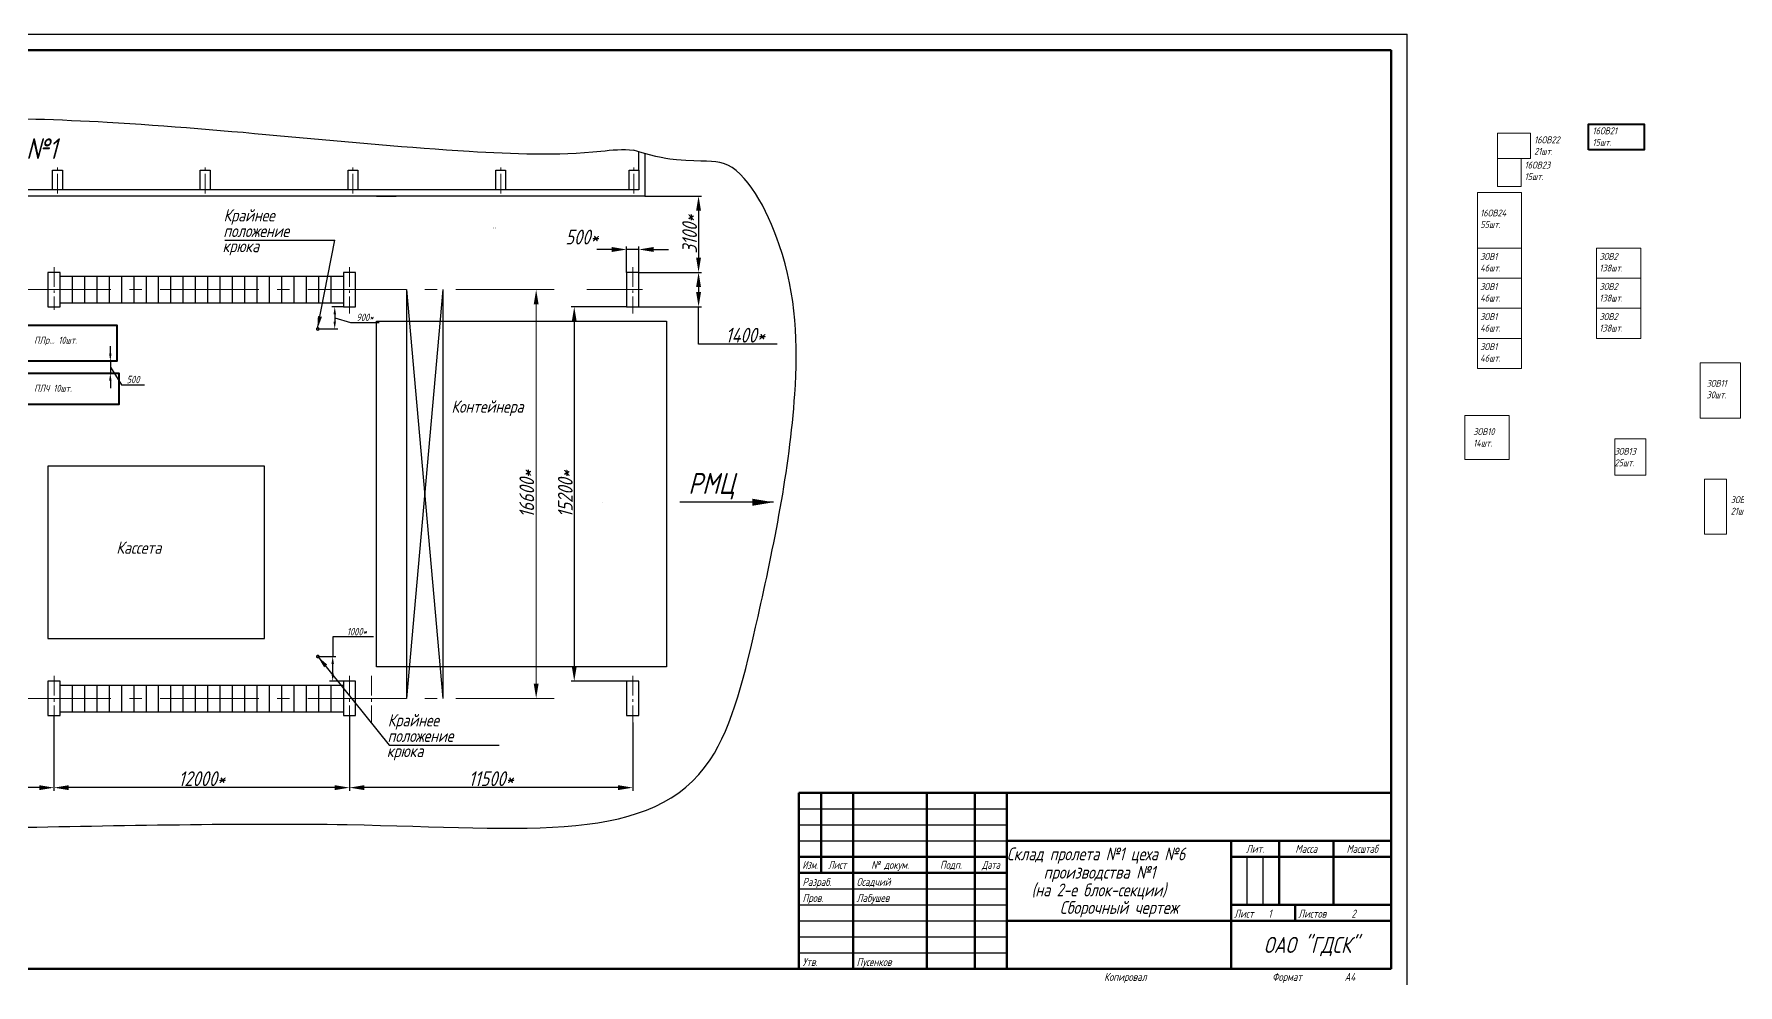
# Model space of a CAD drawing. Header units: millimetres. Extents: x -80926 to 207199, y -554506 to -32322.
# Drawn here: x 41408 to 110599, y -423816 to -385206 of the extents above; entities that cross this region are included whole.
import ezdxf
from ezdxf.enums import TextEntityAlignment as Align

# ---------------------------------------------------------------- set-up
doc = ezdxf.new("R2010")
doc.units = ezdxf.units.MM
doc.linetypes.add('GOST2.303 6', pattern=[12, 8, -1.5, 1, -1.5])
for name, color, linetype, lineweight in [('CENTER', 10, 'GOST2.303 6', 15), ('DIM', 5, 'Continuous', 15), ('KORP', 200, 'Continuous', 40)]:
    doc.layers.add(name, color=color, linetype=linetype, lineweight=lineweight)
doc.styles.add('GOST 2.304', font='CS_Gost2304.shx', dxfattribs={"oblique": 15})
doc.dimstyles.new('GOST', dxfattribs={"dimscale": 0, "dimtxt": 3, "dimasz": 3, "dimexe": 1.25, "dimexo": 0, "dimtad": 1, "dimtoh": 1, "dimdec": 3, "dimtxsty": 'GOST 2.304', "dimcen": 5, "dimadec": 3, "dimazin": 2, "dimtfac": 0.75, "dimtdec": 4, "dimtmove": 1, "dimatfit": 3, "dimfxl": 0, "dimtolj": 1, "dimarcsym": 0})

# ---------------------------------------------------------------- blocks, each defined once
blk = doc.blocks.new('*D322')
at = {"layer": 'Defpoints', "color": 0}
for p in [(66217, -391781), (65967, -394881), (68392, -394881)]:
    blk.add_point(p, dxfattribs=at)
at = {"layer": 'DIM', "color": 0, "lineweight": -2}
for p, q in [((66217, -391781), (68517, -391781)), ((68392, -392381), (68392, -394281)), ((65967, -394881), (68517, -394881))]:
    blk.add_line(p, q, dxfattribs=at)
at = {"layer": 'DIM', "color": 0}
for points in [[(68292, -392381), (68492, -392381), (68392, -391781)], [(68292, -394281), (68492, -394281), (68392, -394881)]]:
    blk.add_solid(points, dxfattribs=at)
at = {"layer": 'DIM', "color": 0, "insert": (68029, -393331), "char_height": 600, "attachment_point": 5, "rotation": 90, "style": 'GOST 2.304'}
blk.add_mtext('\\A1;3100*', dxfattribs=at)
blk = doc.blocks.new('*D323')
at = {"layer": 'Defpoints', "color": 0}
for p in [(65967, -394881), (65967, -396281), (68392, -396281)]:
    blk.add_point(p, dxfattribs=at)
at = {"layer": 'DIM', "color": 0, "lineweight": -2}
for p, q in [((65967, -394881), (68517, -394881)), ((68392, -395481), (68392, -395681)), ((65967, -396281), (68517, -396281)), ((68392, -397796), (68392, -396281)), ((71582, -397796), (68392, -397796))]:
    blk.add_line(p, q, dxfattribs=at)
at = {"layer": 'DIM', "color": 0}
for points in [[(68292, -395481), (68492, -395481), (68392, -394881)], [(68292, -395681), (68492, -395681), (68392, -396281)]]:
    blk.add_solid(points, dxfattribs=at)
at = {"layer": 'DIM', "color": 0, "insert": (70287, -397433), "char_height": 600, "attachment_point": 5, "style": 'GOST 2.304'}
blk.add_mtext('\\A1;1400*', dxfattribs=at)
blk = doc.blocks.new('*D325')
at = {"layer": 'Defpoints', "color": 0}
for p in [(54217, -413156), (65717, -413156), (54217, -415805)]:
    blk.add_point(p, dxfattribs=at)
at = {"layer": 'DIM', "color": 0, "lineweight": -2}
for p, q in [((54217, -413156), (54217, -415930)), ((65717, -413156), (65717, -415930)), ((65117, -415805), (54817, -415805))]:
    blk.add_line(p, q, dxfattribs=at)
at = {"layer": 'DIM', "color": 0}
for points in [[(54817, -415705), (54817, -415905), (54217, -415805)], [(65117, -415705), (65117, -415905), (65717, -415805)]]:
    blk.add_solid(points, dxfattribs=at)
at = {"layer": 'DIM', "color": 0, "insert": (59967, -415442), "char_height": 600, "attachment_point": 5, "style": 'GOST 2.304'}
blk.add_mtext('\\A1;11500*', dxfattribs=at)
blk = doc.blocks.new('*D326')
at = {"layer": 'Defpoints', "color": 0}
for p in [(42217, -412881), (54217, -412881), (42217, -415805)]:
    blk.add_point(p, dxfattribs=at)
at = {"layer": 'DIM', "color": 0, "lineweight": -2}
for p, q in [((42217, -412881), (42217, -415930)), ((54217, -412881), (54217, -415930)), ((53617, -415805), (42817, -415805))]:
    blk.add_line(p, q, dxfattribs=at)
at = {"layer": 'DIM', "color": 0}
for points in [[(42817, -415705), (42817, -415905), (42217, -415805)], [(53617, -415705), (53617, -415905), (54217, -415805)]]:
    blk.add_solid(points, dxfattribs=at)
at = {"layer": 'DIM', "color": 0, "insert": (48217, -415442), "char_height": 600, "attachment_point": 5, "style": 'GOST 2.304'}
blk.add_mtext('\\A1;12000*', dxfattribs=at)
blk = doc.blocks.new('*D327')
at = {"layer": 'Defpoints', "color": 0}
for p in [(42217, -412881), (30217, -413156), (30217, -415805)]:
    blk.add_point(p, dxfattribs=at)
at = {"layer": 'DIM', "color": 0, "lineweight": -2}
for p, q in [((42217, -412881), (42217, -415930)), ((30217, -413156), (30217, -415930)), ((41617, -415805), (30817, -415805))]:
    blk.add_line(p, q, dxfattribs=at)
at = {"layer": 'DIM', "color": 0}
for points in [[(30817, -415705), (30817, -415905), (30217, -415805)], [(41617, -415705), (41617, -415905), (42217, -415805)]]:
    blk.add_solid(points, dxfattribs=at)
at = {"layer": 'DIM', "color": 0, "insert": (36217, -415442), "char_height": 600, "attachment_point": 5, "style": 'GOST 2.304'}
blk.add_mtext('\\A1;12000*', dxfattribs=at)
blk = doc.blocks.new('*D340')
at = {"layer": 'Defpoints', "color": 0}
for p in [(65467, -393953), (65467, -394881), (65967, -394881)]:
    blk.add_point(p, dxfattribs=at)
at = {"layer": 'DIM', "color": 0, "lineweight": -2}
for p, q in [((64867, -393953), (64267, -393953)), ((65467, -394881), (65467, -393828)), ((65967, -393953), (65467, -393953)), ((65967, -394881), (65967, -393828)), ((66567, -393953), (67167, -393953))]:
    blk.add_line(p, q, dxfattribs=at)
at = {"layer": 'DIM', "color": 0}
for points in [[(64867, -393853), (64867, -394053), (65467, -393953)], [(66567, -393853), (66567, -394053), (65967, -393953)]]:
    blk.add_solid(points, dxfattribs=at)
at = {"layer": 'DIM', "color": 0, "insert": (63654, -393448), "char_height": 600, "attachment_point": 5, "style": 'GOST 2.304'}
blk.add_mtext('\\A1;500*', dxfattribs=at)
blk = doc.blocks.new('*D352')
at = {"layer": 'Defpoints', "color": 0}
for p in [(65467, -396281), (63344, -411481), (65467, -411481)]:
    blk.add_point(p, dxfattribs=at)
at = {"layer": 'DIM', "color": 0, "lineweight": -2}
for p, q in [((65467, -396281), (63219, -396281)), ((63344, -396881), (63344, -410881)), ((65467, -411481), (63219, -411481))]:
    blk.add_line(p, q, dxfattribs=at)
at = {"layer": 'DIM', "color": 0}
for points in [[(63244, -396881), (63444, -396881), (63344, -396281)], [(63244, -410881), (63444, -410881), (63344, -411481)]]:
    blk.add_solid(points, dxfattribs=at)
at = {"layer": 'DIM', "color": 0, "insert": (62981, -403881), "char_height": 600, "attachment_point": 5, "rotation": 90, "style": 'GOST 2.304'}
blk.add_mtext('\\A1;15200*', dxfattribs=at)
blk = doc.blocks.new('*D353')
at = {"layer": 'Defpoints', "color": 0, "ltscale": 100}
for p in [(53967, -396281), (52930, -397181), (53618, -397181)]:
    blk.add_point(p, dxfattribs=at)
at = {"layer": 'DIM', "color": 0, "lineweight": -2, "ltscale": 100}
for p, q in [((53967, -396281), (53493, -396281)), ((53618, -396581), (53618, -396881)), ((53618, -396731), (54257, -396920)), ((54257, -396920), (55426, -396920)), ((52930, -397181), (53743, -397181))]:
    blk.add_line(p, q, dxfattribs=at)
at = {"layer": 'DIM', "color": 0, "ltscale": 100}
for points in [[(53568, -396581), (53668, -396581), (53618, -396281)], [(53568, -396881), (53668, -396881), (53618, -397181)]]:
    blk.add_solid(points, dxfattribs=at)
at = {"layer": 'DIM', "color": 0, "ltscale": 100, "insert": (54842, -396708), "char_height": 300, "attachment_point": 5, "style": 'GOST 2.304'}
blk.add_mtext('\\A1;900*', dxfattribs=at)
blk = doc.blocks.new('*D354')
at = {"layer": 'Defpoints', "color": 0, "ltscale": 100}
for p in [(52930, -410481), (53535, -410481), (53967, -411481)]:
    blk.add_point(p, dxfattribs=at)
at = {"layer": 'DIM', "color": 0, "lineweight": -2, "ltscale": 100}
for p, q in [((55192, -409683), (53535, -409683)), ((53535, -409683), (53535, -410481)), ((52930, -410481), (53660, -410481)), ((53535, -411181), (53535, -410781)), ((53967, -411481), (53410, -411481))]:
    blk.add_line(p, q, dxfattribs=at)
at = {"layer": 'DIM', "color": 0, "ltscale": 100}
for points in [[(53485, -410781), (53585, -410781), (53535, -410481)], [(53485, -411181), (53585, -411181), (53535, -411481)]]:
    blk.add_solid(points, dxfattribs=at)
at = {"layer": 'DIM', "color": 0, "ltscale": 100, "insert": (54514, -409470), "char_height": 300, "attachment_point": 5, "style": 'GOST 2.304'}
blk.add_mtext('\\A1;1000*', dxfattribs=at)
blk = doc.blocks.new('*D397')
at = {"layer": 'Defpoints', "color": 0}
for p in [(44769, -398481), (44505, -398981), (44769, -398981)]:
    blk.add_point(p, dxfattribs=at)
at = {"layer": 'DIM', "color": 0, "lineweight": -2}
for p, q in [((44769, -398481), (44380, -398481)), ((44505, -398181), (44505, -397881)), ((44505, -398481), (44505, -398981)), ((44505, -398481), (44505, -398981)), ((44769, -398981), (44380, -398981)), ((44505, -398731), (44961, -399444)), ((44505, -399281), (44505, -399581)), ((44961, -399444), (45893, -399444))]:
    blk.add_line(p, q, dxfattribs=at)
at = {"layer": 'DIM', "color": 0}
for points in [[(44455, -398181), (44555, -398181), (44505, -398481)], [(44455, -399281), (44555, -399281), (44505, -398981)]]:
    blk.add_solid(points, dxfattribs=at)
at = {"layer": 'DIM', "color": 0, "insert": (45427, -399232), "char_height": 300, "attachment_point": 5, "style": 'GOST 2.304'}
blk.add_mtext('\\A1;500', dxfattribs=at)

msp = doc.modelspace()

# ---------------------------------------------------------------- linework, layer by layer
for p, q in [((-28835.9183, -385205.7876), (97164.0817, -385205.7876)), ((65967.4278, -390730.988), (65967.4278, -389987.4136)), ((66217.4278, -391780.988), (66217.4278, -390059.5427)), ((42157.4278, -390730.988), (42557.4278, -390730.988)), ((42157.4278, -391530.988), (42157.4278, -390730.988)), ((42557.4278, -390730.988), (42557.4278, -391530.988)), ((48157.4278, -390730.988), (48557.4278, -390730.988)), ((48157.4278, -391530.988), (48157.4278, -390730.988)), ((48557.4278, -390730.988), (48557.4278, -391530.988)), ((54157.4278, -390730.988), (54557.4278, -390730.988)), ((54157.4278, -391530.988), (54157.4278, -390730.988)), ((54557.4278, -390730.988), (54557.4278, -391530.988)), ((60157.4278, -390730.988), (60557.4278, -390730.988)), ((60157.4278, -391530.988), (60157.4278, -390730.988)), ((60557.4278, -390730.988), (60557.4278, -391530.988)), ((65567.4278, -390730.988), (65967.4278, -390730.988)), ((65567.4278, -391530.988), (65567.4278, -390730.988)), ((65967.4278, -390730.988), (65967.4278, -391530.988)), ((65967.4278, -391530.988), (-6242.5722, -391530.988)), ((42557.4278, -391530.988), (42157.4278, -391530.988)), ((48557.4278, -391530.988), (48157.4278, -391530.988)), ((54557.4278, -391530.988), (54157.4278, -391530.988)), ((60557.4278, -391530.988), (60157.4278, -391530.988)), ((66217.4278, -391780.988), (-6242.5722, -391780.988)), ((55307.4278, -391780.988), (56114.552, -391780.988)), ((55307.4278, -391780.988), (56114.552, -391780.988)), ((42467.4278, -394880.988), (41967.4278, -394880.988)), ((41967.4278, -394880.988), (41967.4278, -396280.988)), ((42467.4278, -396280.988), (42467.4278, -394880.988)), ((42467.4278, -395038.9405), (53967.4278, -395038.9405)), ((42967.4278, -396123.0356), (42967.4278, -395038.9405)), ((43467.4278, -396123.0356), (43467.4278, -395038.9405)), ((43967.4278, -396123.0356), (43967.4278, -395038.9405)), ((44467.4278, -396123.0356), (44467.4278, -395038.9405)), ((44967.4278, -396123.0356), (44967.4278, -395038.9405)), ((45467.4278, -396123.0356), (45467.4278, -395038.9405)), ((45967.4278, -396123.0356), (45967.4278, -395038.9405)), ((46467.4278, -396123.0356), (46467.4278, -395038.9405)), ((46967.4278, -396123.0356), (46967.4278, -395038.9405)), ((47467.4278, -396123.0356), (47467.4278, -395038.9405)), ((47967.4278, -396123.0356), (47967.4278, -395038.9405)), ((48467.4278, -396123.0356), (48467.4278, -395038.9405)), ((48967.4278, -396123.0356), (48967.4278, -395038.9405)), ((49467.4278, -396123.0356), (49467.4278, -395038.9405)), ((49967.4278, -396123.0356), (49967.4278, -395038.9405)), ((50467.4278, -396123.0356), (50467.4278, -395038.9405)), ((50967.4278, -396123.0356), (50967.4278, -395038.9405)), ((51467.4278, -396123.0356), (51467.4278, -395038.9405)), ((51967.4278, -396123.0356), (51967.4278, -395038.9405)), ((52467.4278, -396123.0356), (52467.4278, -395038.9405)), ((52967.4278, -396123.0356), (52967.4278, -395038.9405)), ((53467.4278, -396123.0356), (53467.4278, -395038.9405)), ((54467.4278, -394880.988), (53967.4278, -394880.988)), ((53967.4278, -394880.988), (53967.4278, -396280.988)), ((54467.4278, -396280.988), (54467.4278, -394880.988)), ((65967.4278, -394880.988), (65467.4278, -394880.988)), ((65467.4278, -394880.988), (65467.4278, -396280.988)), ((65967.4278, -396280.988), (65967.4278, -394880.988)), ((61672.379, -395580.988), (61672.379, -395580.988)), ((41967.4278, -396280.988), (42467.4278, -396280.988)), ((42467.4278, -396123.0356), (53967.4278, -396123.0356)), ((53967.4278, -396280.988), (54467.4278, -396280.988)), ((65467.4278, -396280.988), (65967.4278, -396280.988)), ((42467.4278, -411480.988), (41967.4278, -411480.988)), ((41967.4278, -411480.988), (41967.4278, -412880.988)), ((42467.4278, -412880.988), (42467.4278, -411480.988)), ((42467.4278, -411638.9405), (53967.4278, -411638.9405)), ((42967.4278, -412723.0356), (42967.4278, -411638.9405)), ((43467.4278, -412723.0356), (43467.4278, -411638.9405)), ((43967.4278, -412723.0356), (43967.4278, -411638.9405)), ((44467.4278, -412723.0356), (44467.4278, -411638.9405)), ((44967.4278, -412723.0356), (44967.4278, -411638.9405)), ((45467.4278, -412723.0356), (45467.4278, -411638.9405)), ((45967.4278, -412723.0356), (45967.4278, -411638.9405)), ((46467.4278, -412723.0356), (46467.4278, -411638.9405)), ((46967.4278, -412723.0356), (46967.4278, -411638.9405)), ((47467.4278, -412723.0356), (47467.4278, -411638.9405)), ((47967.4278, -412723.0356), (47967.4278, -411638.9405)), ((48467.4278, -412723.0356), (48467.4278, -411638.9405)), ((48967.4278, -412723.0356), (48967.4278, -411638.9405)), ((49467.4278, -412723.0356), (49467.4278, -411638.9405)), ((49967.4278, -412723.0356), (49967.4278, -411638.9405)), ((50467.4278, -412723.0356), (50467.4278, -411638.9405)), ((50967.4278, -412723.0356), (50967.4278, -411638.9405)), ((51467.4278, -412723.0356), (51467.4278, -411638.9405)), ((51967.4278, -412723.0356), (51967.4278, -411638.9405)), ((52467.4278, -412723.0356), (52467.4278, -411638.9405)), ((52967.4278, -412723.0356), (52967.4278, -411638.9405)), ((53467.4278, -412723.0356), (53467.4278, -411638.9405)), ((54467.4278, -411480.988), (53967.4278, -411480.988)), ((53967.4278, -411480.988), (53967.4278, -412880.988)), ((54467.4278, -412880.988), (54467.4278, -411480.988)), ((65967.4278, -411480.988), (65467.4278, -411480.988)), ((65467.4278, -411480.988), (65467.4278, -412880.988)), ((65967.4278, -412880.988), (65967.4278, -411480.988)), ((61922.379, -412180.988), (61922.379, -412180.988)), ((41967.4278, -412880.988), (42467.4278, -412880.988)), ((42467.4278, -412723.0356), (53967.4278, -412723.0356)), ((53967.4278, -412880.988), (54467.4278, -412880.988)), ((65467.4278, -412880.988), (65967.4278, -412880.988))]:
    msp.add_line(p, q)
at = {"color": 1, "linetype": 'Continuous', "lineweight": 25, "ltscale": 100}
for p, q in [((97164.0817, -423815.7876), (97164.0817, -385205.7876)), ((49157.5, -393577.7948), (53620, -393577.7948)), ((52912.2849, -397163.0596), (53620, -393577.7948)), ((64485.1419, -404216.1354), (64485.1419, -404216.1354)), ((71432.6191, -404216.1354), (67635.1419, -404216.1354)), ((52929.7083, -410480.988), (55827.5, -414080)), ((55827.5, -414080), (60290, -414080))]:
    msp.add_line(p, q, dxfattribs=at)
at = {"color": 7, "linetype": 'Continuous', "lineweight": 60}
for p, q in [((81564.0817, -385855.7876), (-27795.9183, -385855.7876)), ((81564.0817, -385855.7876), (-27795.9183, -385855.7876)), ((72464.0817, -416015.7876), (96514.0817, -416015.7876)), ((72464.0817, -423165.7876), (72464.0817, -416015.7876)), ((73374.0817, -419265.7876), (73374.0817, -416015.7876)), ((74674.0817, -423165.7876), (74674.0817, -416015.7876)), ((77664.0817, -423165.7876), (77664.0817, -416015.7876)), ((79614.0817, -423165.7876), (79614.0817, -416015.7876)), ((80914.0817, -423165.7876), (80914.0817, -416015.7876)), ((96514.0817, -423165.7876), (96514.0817, -416015.7876)), ((80914.0817, -417965.7876), (96514.0817, -417965.7876)), ((90014.0817, -423165.7876), (90014.0817, -417965.7876)), ((91964.0817, -420565.7876), (91964.0817, -417965.7876)), ((94174.0817, -420565.7876), (94174.0817, -417965.7876)), ((72464.0817, -418615.7876), (80914.0817, -418615.7876)), ((72464.0817, -419265.7876), (80914.0817, -419265.7876)), ((90014.0817, -418615.7876), (96514.0817, -418615.7876)), ((90014.0817, -420565.7876), (96514.0817, -420565.7876)), ((92614.0817, -421215.7876), (92614.0817, -420565.7876)), ((80914.0817, -421215.7876), (96514.0817, -421215.7876)), ((-27795.9183, -423165.7876), (96514.0817, -423165.7876)), ((-27795.9182, -423165.7877), (96514.0818, -423165.7877))]:
    msp.add_line(p, q, dxfattribs=at)
at = {"color": 7, "linetype": 'Continuous', "lineweight": 60, "ltscale": 100}
for p, q in [((96514.0817, -385855.7876), (72464.0817, -385855.7876)), ((96514.0817, -423165.7876), (96514.0817, -385855.7876)), ((72464.0817, -423165.7876), (96514.0817, -423165.7876)), ((72464.0818, -423165.7877), (96514.0818, -423165.7877))]:
    msp.add_line(p, q, dxfattribs=at)
at = {"ltscale": 100}
for p, q in [((56534.4665, -395580.988), (56534.4665, -412180.988)), ((58001.0123, -395580.988), (56534.4665, -412180.988)), ((56534.4665, -395580.988), (58001.0123, -412180.988)), ((58001.0123, -395580.988), (58001.0123, -412180.988))]:
    msp.add_line(p, q, dxfattribs=at)
at = {"color": 1, "linetype": 'Continuous', "lineweight": 25}
for p, q in [((72464.0817, -416665.7876), (80914.0817, -416665.7876)), ((72464.0817, -417315.7876), (80914.0817, -417315.7876)), ((72464.0817, -417965.7876), (80914.0817, -417965.7876)), ((90664.0817, -420565.7876), (90664.0817, -418615.7876)), ((91314.0817, -420565.7876), (91314.0817, -418615.7876)), ((72464.0817, -419915.7876), (80914.0817, -419915.7876)), ((72464.0817, -420565.7876), (80914.0817, -420565.7876)), ((72464.0817, -421215.7876), (80914.0817, -421215.7876)), ((72464.0817, -421865.7876), (80914.0817, -421865.7876)), ((72464.0817, -422515.7876), (80914.0817, -422515.7876))]:
    msp.add_line(p, q, dxfattribs=at)
at = {"color": 1, "linetype": 'Continuous', "lineweight": 25, "ltscale": 100, "const_width": 100}
for points in [[(52954.7083, -397180.988, 1), (52904.7083, -397180.988, 1)], [(52954.7083, -410480.988, 1), (52904.7083, -410480.988, 1)]]:
    msp.add_lwpolyline(points, format="xyb", close=True, dxfattribs=at)
at = {"ltscale": 20}
for points in [[(55310, -396870), (67090, -396870), (67090, -410900), (55310, -410900)], [(41967.4278, -409750.988), (50767.4278, -409750.988), (50767.4278, -402750.988), (41967.4278, -402750.988)]]:
    msp.add_lwpolyline(points, close=True, dxfattribs=at)
at = {"start_tangent": (0.3660213996, 0.930606434), "end_tangent": (0.9880728766, -0.1539869819)}
msp.add_spline([(-19826.9021, -391780.988), (-19638.0387, -390847.1586), (-18121.3568, -390310.3483), (-13824.0921, -389952.4749), (-10801.2612, -389889.3207), (15199.8117, -389420.0577), (32738.4906, -388649.6313), (44379.7943, -388780.9003), (59081.1197, -389961.4768), (64429.3448, -389960.0762), (65756.528, -389923.4877)], degree=3, dxfattribs=at)
msp.add_open_spline([(-19826.9021, -391780.988), (-19974.3169, -392187.5648), (-21029.0785, -399124.1892), (-22425.6868, -402248.8698), (-22402.4902, -416708.1313), (-10789.6563, -418373.538), (3488.1595, -416941.1458), (21300.6683, -417675.1416), (37420.7758, -417513.9732), (58681.1427, -417032.3574), (68572.5385, -418429.149), (70860, -408763.2254), (72530, -400851.5783), (72330, -394438.4764), (70003.0772, -390134.8988), (68474.9669, -390426.5759), (66763.3562, -390234.4871), (65756.528, -389923.4877)], degree=3, knots=[801.6625174448, 801.6625174448, 801.6625174448, 801.6625174448, 2111.8071712127, 11138.3698301209, 23394.6988272199, 31668.3245429155, 50102.1857783468, 67549.1935370648, 85138.7487895182, 97029.3574073722, 117856.6013994624, 126232.1472898463, 136100.3298398128, 142525.9250569345, 147083.6997114652, 148988.7913002833, 149566.3012723248, 149566.3012723248, 149566.3012723248, 149566.3012723248])
at = {"color": 1, "linetype": 'Continuous', "lineweight": 25, "ltscale": 100}
for points in [[(52919.7346, -397161.4719), (52933.099, -396653.9347), (53097.6086, -396685.937)], [(71432.6191, -404216.1354), (70581.3437, -404358.5898), (70581.3437, -404073.681)], [(52929.7083, -410480.988), (53314.9661, -410811.6678), (53186.3181, -410919.0794)]]:
    msp.add_solid(points, dxfattribs=at)
at = {"layer": 'CENTER', "ltscale": 100}
for p, q in [((42357.4278, -391680.068), (42357.4278, -390599.0677)), ((48357.4278, -391680.068), (48357.4278, -390599.0677)), ((54357.4278, -391680.068), (54357.4278, -390599.0677)), ((60357.4278, -391680.068), (60357.4278, -390599.0677)), ((65767.4278, -391680.068), (65767.4278, -390599.0677)), ((42217.4278, -394664.524), (42217.4278, -396402.0206)), ((54217.4278, -394665.5051), (54217.4278, -396556.0284)), ((65717.4278, -394665.5051), (65717.4278, -396556.0284)), ((42217.4278, -411265.5051), (42217.4278, -413156.0284)), ((54217.4278, -411265.5051), (54217.4278, -413156.0284)), ((55114.7855, -411265.5051), (55114.7855, -413156.0284)), ((65717.4278, -411265.5051), (65717.4278, -413156.0284)), ((65717.4278, -411265.5051), (65717.4278, -413156.0284))]:
    msp.add_line(p, q, dxfattribs=at)
at = {"layer": 'CENTER', "ltscale": 500}
for p, q in [((62530.8974, -395580.988), (-18278.7404, -395580.988)), ((66116.5276, -395580.988), (63861.6338, -395580.988)), ((62530.8974, -412180.988), (-18278.7404, -412180.988))]:
    msp.add_line(p, q, dxfattribs=at)
at = {"layer": 'DIM', "ltscale": 20}
for p, q in [((101811.4013, -393900.5971), (101811.4013, -391640.5971)), ((100021.4013, -393900.5971), (101811.4013, -393900.5971))]:
    msp.add_line(p, q, dxfattribs=at)
at = {"layer": 'DIM'}
msp.add_line((61797.379, -396180.988), (61797.379, -411580.988), dxfattribs=at)
at = {"layer": 'DIM', "ltscale": 20}
for points in [[(100842.6302, -389228.8911), (102182.6302, -389228.8911), (102182.6302, -390258.8911), (100842.6302, -390258.8911)], [(101802.6302, -390258.8911), (100842.6302, -390258.8911), (100842.6302, -391388.8911), (101802.6302, -391388.8911)], [(101811.4013, -391640.5971), (100021.4013, -391640.5971), (100021.4013, -393900.5971), (101811.4013, -393900.5971)], [(101811.4013, -393900.5971), (100021.4013, -393900.5971), (100021.4013, -395120.5971), (101811.4013, -395120.5971)], [(106652.1715, -393900.5971), (104862.1715, -393900.5971), (104862.1715, -395120.5971), (106652.1715, -395120.5971)], [(101811.4013, -395120.5971), (100021.4013, -395120.5971), (100021.4013, -396340.5971), (101811.4013, -396340.5971)], [(106652.1715, -395120.5971), (104862.1715, -395120.5971), (104862.1715, -396340.5971), (106652.1715, -396340.5971)], [(101811.4013, -396340.5971), (100021.4013, -396340.5971), (100021.4013, -397560.5971), (101811.4013, -397560.5971)], [(106652.1715, -396340.5971), (104862.1715, -396340.5971), (104862.1715, -397560.5971), (106652.1715, -397560.5971)], [(101811.4013, -397560.5971), (100021.4013, -397560.5971), (100021.4013, -398780.5971), (101811.4013, -398780.5971)], [(110700.7065, -398556.9817), (109060.7065, -398556.9817), (109060.7065, -400796.9817), (110700.7065, -400796.9817)], [(101311.4732, -400695.4105), (99511.4732, -400695.4105), (99511.4732, -402475.4105), (101311.4732, -402475.4105)], [(106863.8176, -401641.7259), (105603.8176, -401641.7259), (105603.8176, -403121.7259), (106863.8176, -403121.7259)], [(110141.4126, -403279.1315), (109241.4126, -403279.1315), (109241.4126, -405519.1315), (110141.4126, -405519.1315)]]:
    msp.add_lwpolyline(points, close=True, dxfattribs=at)
at = {"layer": 'DIM'}
for points in [[(61697.379, -396180.988), (61897.379, -396180.988), (61797.379, -395580.988)], [(61697.379, -411580.988), (61897.379, -411580.988), (61797.379, -412180.988)]]:
    msp.add_solid(points, dxfattribs=at)
at = {"layer": 'KORP'}
for points in [[(104534.3781, -389902.4087), (104534.3781, -388862.4087), (106794.3781, -388862.4087), (106794.3781, -389902.4087)], [(41008.9655, -397030.988), (44768.9655, -397030.988), (44768.9655, -398480.988), (41008.9655, -398480.988)], [(41008.9655, -398980.988), (44848.9655, -398980.988), (44848.9655, -400240.988), (41008.9655, -400240.988)]]:
    msp.add_lwpolyline(points, close=True, dxfattribs=at)

# ---------------------------------------------------------------- texts
at = {"color": 5, "linetype": 'Continuous', "lineweight": 25, "ltscale": 100, "style": 'GOST 2.304', "oblique": 15.000000002}
for s, height, p in [('Крайнее ', 500, (49102.8395, -392815.9819)), (' положение', 500, (48837.6162, -393447.1898)), (' крюка', 500, (48804.6441, -394061.8829)), ('Контейнера', 500, (58357.2148, -400580.9683)), ('РМЦ', 850, (67974.2228, -403876.1354)), ('Кассета', 500, (44747.2148, -406310.9683)), ('Крайнее ', 500, (55772.8395, -413318.187)), (' положение', 500, (55507.6162, -413949.395)), (' крюка', 500, (55474.6441, -414564.0881))]:
    msp.add_text(s, height=height, dxfattribs=at).set_placement(p)
at = {"color": 1, "linetype": 'Continuous', "lineweight": 25, "style": 'GOST 2.304', "oblique": 15.000000002, "width": 0.974466}
for s, p in [('Склад пролета №1 цеха №6', (80914.0817, -418756.0058)), ('(на 2-е блок-секции)', (81916.1655, -420219.2008))]:
    msp.add_text(s, height=520, dxfattribs=at).set_placement(p)
at = {"color": 1, "linetype": 'Continuous', "lineweight": 25, "style": 'GOST 2.304', "oblique": 15.000000002}
for s, height, p in [('Лит.', 325, (90989.0817, -418290.7876)), ('Масса', 325, (93069.0817, -418290.7876)), ('№ докум.', 325, (76169.0817, -418940.7876)), ('Подп.', 325, (78639.0817, -418940.7876)), ('ОАО "ГДСК"', 650, (93264.0817, -422190.7876))]:
    msp.add_text(s, height=height, dxfattribs=at).set_placement(p, align=Align.MIDDLE_CENTER)
for s, width, p in [('Масштаб', 0.91954, (95344.0817, -418290.7876)), ('Изм.', 0.75, (72919.0817, -418940.7876)), ('Лист', 0.9, (74024.0817, -418940.7876)), ('Дата', 0.8, (80264.0817, -418940.7876))]:
    msp.add_text(s, height=325, dxfattribs=dict(at, width=width)).set_placement(p, align=Align.MIDDLE_CENTER)
for s, height, p in [('производства №1', 520, (82404.2127, -419501.1512)), ('Разраб.', 325, (72614.5333, -419796.0597)), ('Осадчий', 325, (74809.7613, -419796.0597)), ('Пров.', 325, (72614.5333, -420446.0597)), ('Лабушев', 325, (74809.7613, -420446.0597)), ('Лист', 325, (90144.0817, -421085.7876)), ('1', 325, (91527.7086, -421085.7876)), ('Листов', 325, (92744.0817, -421085.7876)), ('2', 325, (94904.8926, -421085.7876)), ('Утв.', 325, (72614.5333, -423046.0597)), ('Пусенков', 325, (74809.7613, -423046.0597))]:
    msp.add_text(s, height=height, dxfattribs=at).set_placement(p)
msp.add_text('Сборочный чертеж', height=520, dxfattribs=at).set_placement((85464.0817, -420931.6171), align=Align.CENTER)
at = {"color": 1, "linetype": 'Continuous', "lineweight": 25, "ltscale": 100, "style": 'GOST 2.304', "oblique": 15.000000002}
for s, p in [('Копировал', (85724.0817, -423653.2876)), ('Копировал', (85724.0818, -423653.2877)), ('Формат', (92289.0817, -423653.2876)), ('Формат', (92289.0818, -423653.2877))]:
    msp.add_text(s, height=325, dxfattribs=at).set_placement(p, align=Align.CENTER)
for p in [(94629.0817, -423653.2876), (94629.0818, -423653.2877)]:
    msp.add_text('A4', height=325, dxfattribs=at).set_placement(p)
at = {"insert": (60107.4278, -392950.1229), "char_height": 300, "attachment_point": 5, "style": 'GOST 2.304'}
msp.add_mtext('\\A1;..', dxfattribs=at)
at = {"layer": 'DIM', "insert": (61417.5168, -403880.988), "char_height": 600, "attachment_point": 5, "rotation": 90, "style": 'GOST 2.304'}
msp.add_mtext('\\A1;16600*', dxfattribs=at)
at = {"layer": 'KORP', "style": 'GOST 2.304', "oblique": 15.000000002}
msp.add_text('№1', height=840, dxfattribs=at).set_placement((41084.6411, -390279.9215))
at = {"layer": 'KORP', "char_height": 280, "width": 3856.40252, "attachment_point": 1, "style": 'GOST 2.304'}
for s, insert in [('16ОВ22 \\P21шт.', (102323.5735, -389360.6434)), ('16ОВ21 \\P15шт.', (104694.3781, -388994.1609)), ('16ОВ23 \\P15шт.', (101936.9014, -390385.1565)), ('16ОВ24 \\P55шт.', (100132.8225, -392331.8624)), ('3ОВ1 \\P46шт.', (100132.8225, -394098.4235)), ('3ОВ2 \\P138шт.', (104973.5927, -394098.4235)), ('3ОВ1 \\P46шт.', (100132.8225, -395318.4235)), ('3ОВ2 \\P138шт.', (104973.5927, -395318.4235)), ('3ОВ1 \\P46шт.', (100132.8225, -396538.4235)), ('3ОВ2 \\P138шт.', (104973.5927, -396538.4235)), ('ПЛр... 10шт.', (41408.9655, -397496.7403)), ('3ОВ1 \\P46шт.', (100132.8225, -397758.4235)), ('ПЛЧ 10шт.', (41408.9655, -399446.7403)), ('3ОВ11 \\P30шт.', (109322.6372, -399249.94)), ('3ОВ10 \\P14шт.', (99850.4181, -401208.6825)), ('3ОВ13\\P25шт.', (105584.4574, -402009.0538)), ('3ОВ12 \\P21шт.', (110304.513, -403972.0898))]:
    msp.add_mtext(s, dxfattribs=dict(at, insert=insert))

# ---------------------------------------------------------------- dimensions: what is measured, and where the dimension line sits
at = {"layer": 'DIM'}
for base, p1, p2, text, picture, middle in [((68391.7893, -394880.988), (66217.4278, -391780.988), (65967.4278, -394880.988), '3100*', '*D322', (68029.2893, -393330.988)), ((63343.7713, -411480.988), (65467.4278, -396280.988), (65467.4278, -411480.988), '15200*', '*D352', (62981.2713, -403880.988))]:
    dim = msp.add_linear_dim(base=base, p1=p1, p2=p2, angle=90, text=text, dimstyle='GOST', override={"dimscale": 100, "dimtxt": 6, "dimasz": 6, "dimlfac": 1, "dimtxsty": 'GOST 2.304', "dimsah": 1, "dimtolj": 1}, dxfattribs=at)
    dim.commit()
    dim.dimension.update_dxf_attribs({"geometry": picture, "text_midpoint": middle})
dim = msp.add_linear_dim(base=(65467.4278, -393953.4953), p1=(65967.4278, -394880.988), p2=(65467.4278, -394880.988), text='500*', dimstyle='GOST', override={"dimscale": 100, "dimtxt": 6, "dimasz": 6, "dimlfac": 1, "dimtxsty": 'GOST 2.304', "dimsah": 1, "dimtolj": 1}, dxfattribs=at)
dim.commit()
dim.dimension.update_dxf_attribs({"geometry": '*D340', "text_midpoint": (63653.8925, -393810.0463), "dimtype": 160})
dim = msp.add_linear_dim(base=(68391.7893, -396280.988), p1=(65967.4278, -394880.988), p2=(65967.4278, -396280.988), angle=90, text='1400*', dimstyle='GOST', override={"dimscale": 100, "dimtxt": 6, "dimasz": 6, "dimlfac": 1, "dimtxsty": 'GOST 2.304', "dimsah": 1, "dimtolj": 1}, dxfattribs=at)
dim.commit()
dim.dimension.update_dxf_attribs({"geometry": '*D323', "text_midpoint": (68860, -397795.7399), "dimtype": 160})
at = {"layer": 'DIM', "ltscale": 100}
for base, p1, p2, text, picture, middle in [((53617.6577, -397180.988), (53967.4278, -396280.988), (52929.7083, -397180.988), '900*', '*D353', (54320, -396920)), ((53535.0128, -410480.988), (53967.4278, -411480.988), (52929.7083, -410480.988), '1000*', '*D354', (53874.4944, -409682.6846))]:
    dim = msp.add_linear_dim(base=base, p1=p1, p2=p2, angle=90, text=text, dimstyle='GOST', override={"dimscale": 100, "dimlfac": 1, "dimtxsty": 'GOST 2.304', "dimsah": 1, "dimtolj": 1}, dxfattribs=at)
    dim.commit()
    dim.dimension.update_dxf_attribs({"geometry": picture, "text_midpoint": middle, "dimtype": 160})
at = {"layer": 'DIM'}
dim = msp.add_linear_dim(base=(44504.9513, -398980.988), p1=(44768.9655, -398480.988), p2=(44768.9655, -398980.988), angle=90, dimstyle='GOST', override={"dimscale": 100, "dimsah": 1}, dxfattribs=at)
dim.commit()
dim.dimension.update_dxf_attribs({"geometry": '*D397', "text_midpoint": (45023.5231, -399444.4254), "dimtype": 160})
for base, p1, p2, text, picture, middle in [((30217.4278, -415804.8508), (42217.4278, -412880.988), (30217.4278, -413156.0284), '12000*', '*D327', (36217.4278, -415442.3508)), ((42217.4278, -415804.8508), (54217.4278, -412880.988), (42217.4278, -412880.988), '12000*', '*D326', (48217.4278, -415442.3508)), ((54217.4278, -415804.8508), (65717.4278, -413156.0284), (54217.4278, -413156.0284), '11500*', '*D325', (59967.4278, -415442.3508))]:
    dim = msp.add_linear_dim(base=base, p1=p1, p2=p2, text=text, dimstyle='GOST', override={"dimscale": 100, "dimtxt": 6, "dimasz": 6, "dimlfac": 1, "dimtxsty": 'GOST 2.304', "dimsah": 1, "dimtolj": 1}, dxfattribs=at)
    dim.commit()
    dim.dimension.update_dxf_attribs({"geometry": picture, "text_midpoint": middle})

doc.saveas('drawing.dxf')
